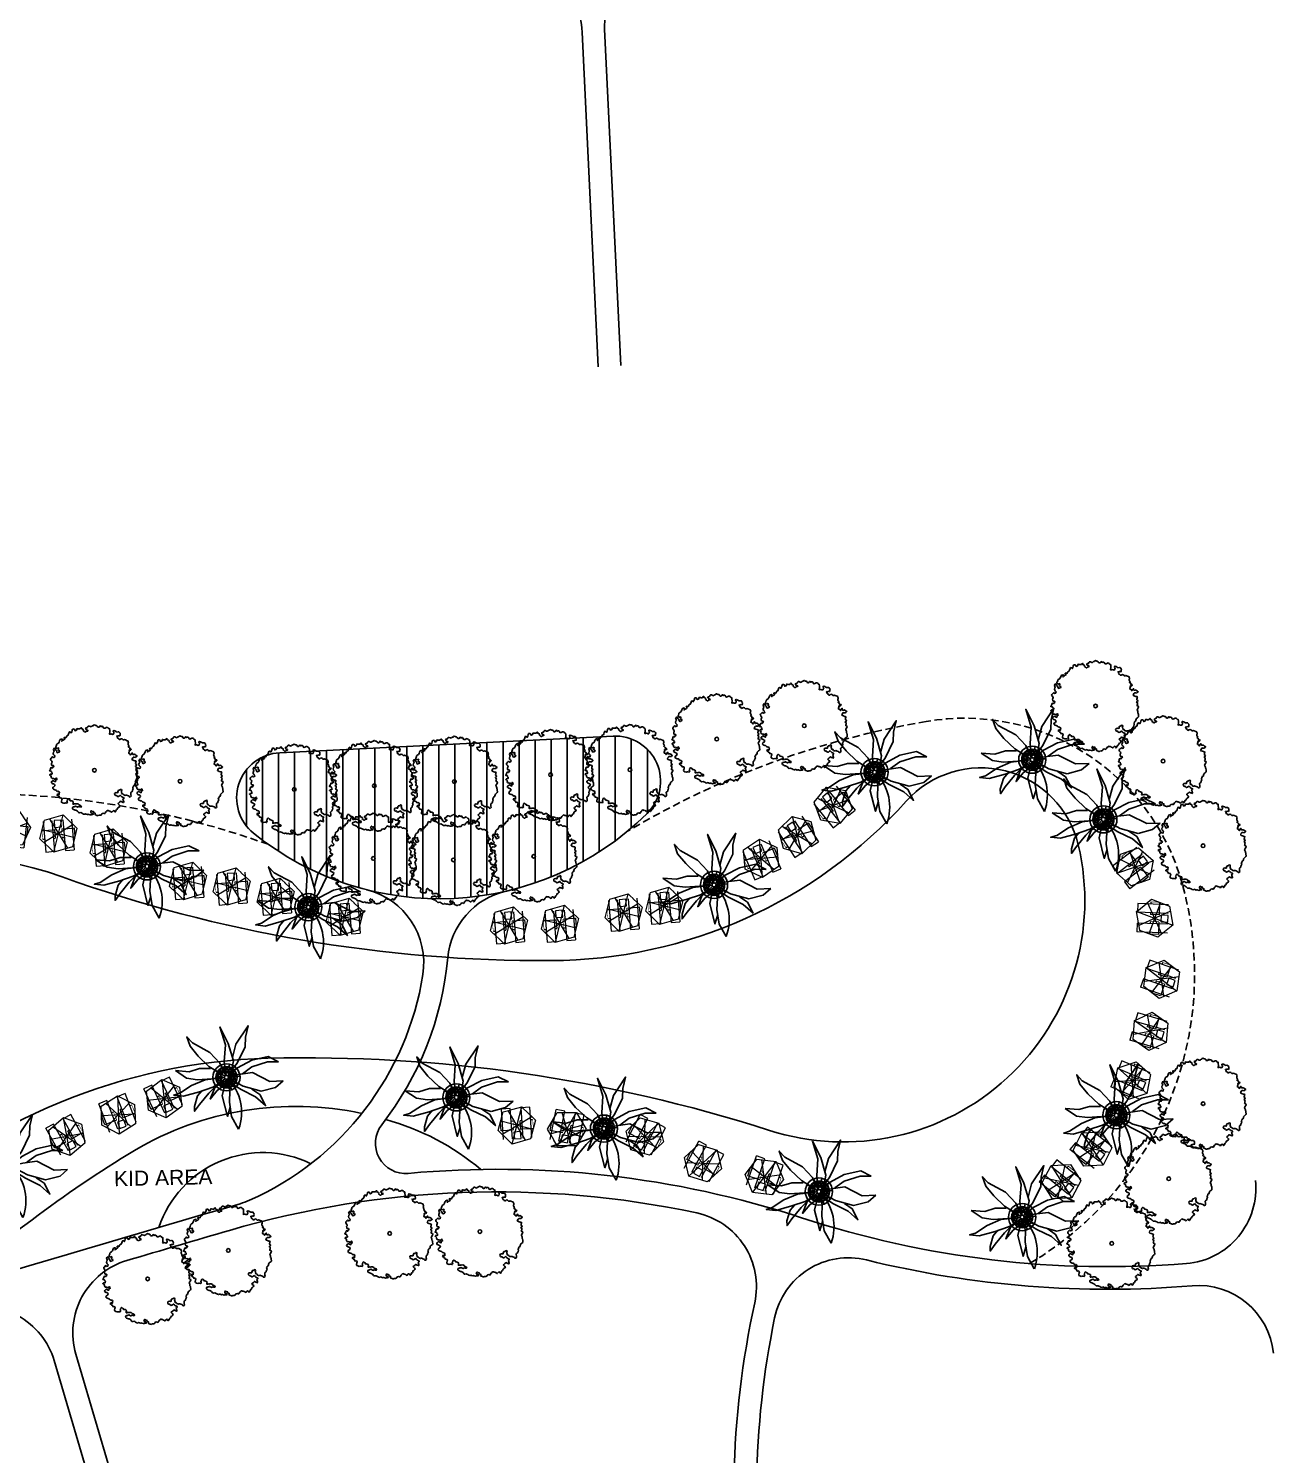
# Model space of a CAD drawing. Extents: x 309418 to 1212698, y 3438380 to 6877191.
# Drawn here: x 606587 to 606669.5, y 3438509.8 to 3438604.3 of the extents above; entities that cross this region are included whole.
import ezdxf

# ---------------------------------------------------------------- set-up
doc = ezdxf.new("R2010")
doc.units = 0
doc.header["$MEASUREMENT"] = 0
doc.set_wipeout_variables(frame=1)
doc.linetypes.add('DASHED', pattern=[0.75, 0.5, -0.25])
for name, color, linetype in [('Draft _ Lines', 20, 'Continuous'), ('DRAFT LINES', 32, 'Continuous'), ('DRAFT-LINES', 10, 'Continuous'), ('LA-HARD-PAVE-HATCH-MARBLE-TYPE (PV - MT-BG-01-AN - RA- ∅ - 01)', 227, 'Continuous'), ('LA-HARD-PAVE-HATCH-WOOD-TYPE( PV - WO-DW-01-∅ - ∅-∅ - 04)', 17, 'Continuous'), ('LA-HARD-PAVE-LINE-01', 30, 'Continuous'), ('LA-PLNT-PALMS', 251, 'Continuous'), ('LA-PLNT-TREE-TRUNK', 52, 'Continuous'), ('text', 7, 'Continuous'), ('Tree-Delonix regia', 71, 'Continuous')]:
    doc.layers.add(name, color=color, linetype=linetype)
doc.layers.add('HW-LA-SF-LOUNGE CHAIRS', color=215, linetype='Continuous', lineweight=0)
doc.layers.add('L-CON-SF-CABANA', color=215, linetype='Continuous', lineweight=0)
doc.styles.add('Meters Large', font='arial.ttf')

# ---------------------------------------------------------------- blocks, each defined once
blk = doc.blocks.new('Lounge 1')
at = {"lineweight": 13, "extrusion": (0, 0, -1)}
blk.add_line((0.411, 1.439), (0.411, 0.859), dxfattribs=at)
blk.add_wipeout([(0.29, 0.859), (0.29, 0), (-0.29, 0), (-0.29, 0.859), (-0.411, 0.859), (-0.411, 1.439), (-0.29, 1.439), (-0.29, 2.03), (0.29, 2.03), (0.29, 1.439), (0.411, 1.439), (0.411, 0.859)])
at = {"extrusion": (0, 0, -1)}
for p, q in [((-0.29, 2.03), (-0.29, 0)), ((0.29, 2.03), (0.29, 0)), ((0.29, 0), (-0.29, 0))]:
    blk.add_line(p, q, dxfattribs=at)
at = {"lineweight": 13, "extrusion": (0, 0, -1)}
for p, q in [((-0.29, 1.439), (-0.411, 1.439)), ((-0.411, 1.439), (-0.411, 0.859)), ((0.411, 1.439), (0.29, 1.439)), ((-0.29, 0.859), (-0.411, 0.859)), ((0.411, 0.859), (0.29, 0.859))]:
    blk.add_line(p, q, dxfattribs=at)
blk.add_lwpolyline([(0.29, 1.439), (-0.29, 1.439)])
blk = doc.blocks.new('umbrella')
blk.add_lwpolyline([(-0.328, 1.236), (-1.23, 0.331), (-0.897, -0.902), (0.338, -1.231), (1.239, -0.326), (0.907, 0.907)], close=True)
for points in [[(0.329, -1.229), (-0.331, 1.235)], [(1.074, 0.287), (-1.064, -0.282)]]:
    blk.add_lwpolyline(points)
at = {"layer": 'L-CON-SF-CABANA', "extrusion": (0, 0, -1)}
for p, q in [((0.575, 0.995), (-0.571, -0.989)), ((-0.987, 0.575), (0.996, -0.57))]:
    blk.add_line(p, q, dxfattribs=at)
blk = doc.blocks.new('LA-SIDE TABLE-0')
at = {"layer": 'HW-LA-SF-LOUNGE CHAIRS'}
blk.add_lwpolyline([(-0.161, 0.157), (0.161, -0.157), (-0.153, -0.479), (-0.475, -0.166)], close=True, dxfattribs=at)
blk = doc.blocks.new('*U83')
at = {"layer": 'HW-LA-SF-LOUNGE CHAIRS', "rotation": 311.1246631608852}
blk.add_blockref('Lounge 1', (-0.442, -1.251), dxfattribs=at)
blk.add_blockref('Lounge 1', (-1.297, -0.272), dxfattribs=at)
at = {"rotation": 355.3349350000234}
blk.add_blockref('LA-SIDE TABLE-0', (0.66, 0.574), dxfattribs=at)
at = {"layer": 'HW-LA-SF-LOUNGE CHAIRS', "rotation": 314.6336564387043}
blk.add_blockref('umbrella', (-0.003, -0.005), dxfattribs=at)
blk = doc.blocks.new('*U84')
at = {"layer": 'HW-LA-SF-LOUNGE CHAIRS', "rotation": 350.7855656224945}
blk.add_blockref('Lounge 1', (0.459, -1.245), dxfattribs=at)
blk.add_blockref('Lounge 1', (-0.825, -1.037), dxfattribs=at)
at = {"rotation": 34.99583746163272}
blk.add_blockref('LA-SIDE TABLE-0', (0.142, 0.863), dxfattribs=at)
at = {"layer": 'HW-LA-SF-LOUNGE CHAIRS', "rotation": 354.2945589003137}
blk.add_blockref('umbrella', (0.001, -0.006), dxfattribs=at)
blk = doc.blocks.new('*U85')
at = {"layer": 'HW-LA-SF-LOUNGE CHAIRS', "rotation": 7.487631221144544}
blk.add_blockref('Lounge 1', (0.797, -1.061), dxfattribs=at)
blk.add_blockref('Lounge 1', (-0.492, -1.23), dxfattribs=at)
at = {"rotation": 51.69790306028278}
blk.add_blockref('LA-SIDE TABLE-0', (-0.112, 0.867), dxfattribs=at)
at = {"layer": 'HW-LA-SF-LOUNGE CHAIRS', "rotation": 10.9966244989637}
blk.add_blockref('umbrella', (0.003, -0.006), dxfattribs=at)
blk = doc.blocks.new('*U86')
at = {"layer": 'HW-LA-SF-LOUNGE CHAIRS', "rotation": 4.823579471253301}
blk.add_blockref('Lounge 1', (0.747, -1.097), dxfattribs=at)
blk.add_blockref('Lounge 1', (-0.549, -1.206), dxfattribs=at)
at = {"rotation": 49.03385131039154}
blk.add_blockref('LA-SIDE TABLE-0', (-0.072, 0.872), dxfattribs=at)
at = {"layer": 'HW-LA-SF-LOUNGE CHAIRS', "rotation": 8.332572749072458}
blk.add_blockref('umbrella', (0.003, -0.006), dxfattribs=at)
blk = doc.blocks.new('*U87')
at = {"layer": 'HW-LA-SF-LOUNGE CHAIRS', "rotation": 11.55501020868668}
blk.add_blockref('Lounge 1', (0.87, -1.001), dxfattribs=at)
blk.add_blockref('Lounge 1', (-0.403, -1.262), dxfattribs=at)
at = {"rotation": 55.76528204782492}
blk.add_blockref('LA-SIDE TABLE-0', (-0.173, 0.857), dxfattribs=at)
at = {"layer": 'HW-LA-SF-LOUNGE CHAIRS', "rotation": 15.06400348650584}
blk.add_blockref('umbrella', (0.003, -0.005), dxfattribs=at)
blk = doc.blocks.new('*U88')
at = {"layer": 'HW-LA-SF-LOUNGE CHAIRS', "rotation": 26.63549755309474}
blk.add_blockref('Lounge 1', (1.101, -0.741), dxfattribs=at)
blk.add_blockref('Lounge 1', (-0.061, -1.323), dxfattribs=at)
at = {"rotation": 70.84576939223298}
blk.add_blockref('LA-SIDE TABLE-0', (-0.39, 0.783), dxfattribs=at)
at = {"layer": 'HW-LA-SF-LOUNGE CHAIRS', "rotation": 30.1444908309139}
blk.add_blockref('umbrella', (0.004, -0.004), dxfattribs=at)
blk = doc.blocks.new('*U89')
at = {"layer": 'HW-LA-SF-LOUNGE CHAIRS', "rotation": 27.50146517912221}
blk.add_blockref('Lounge 1', (1.112, -0.724), dxfattribs=at)
blk.add_blockref('Lounge 1', (-0.041, -1.324), dxfattribs=at)
at = {"rotation": 71.71173701826044}
blk.add_blockref('LA-SIDE TABLE-0', (-0.402, 0.777), dxfattribs=at)
at = {"layer": 'HW-LA-SF-LOUNGE CHAIRS', "rotation": 31.01045845694136}
blk.add_blockref('umbrella', (0.005, -0.004), dxfattribs=at)
blk = doc.blocks.new('*U122')
at = {"layer": 'HW-LA-SF-LOUNGE CHAIRS', "rotation": 74.65315455285133}
blk.add_blockref('Lounge 1', (1.287, 0.323), dxfattribs=at)
blk.add_blockref('Lounge 1', (0.943, -0.931), dxfattribs=at)
at = {"rotation": 118.8634263919896}
blk.add_blockref('LA-SIDE TABLE-0', (-0.843, 0.233), dxfattribs=at)
at = {"layer": 'HW-LA-SF-LOUNGE CHAIRS', "rotation": 78.16214783067049}
blk.add_blockref('umbrella', (0.006, 0), dxfattribs=at)
blk = doc.blocks.new('*U109')
at = {"layer": 'HW-LA-SF-LOUNGE CHAIRS', "rotation": 89.81575495807643}
blk.add_blockref('Lounge 1', (1.158, 0.648), dxfattribs=at)
blk.add_blockref('Lounge 1', (1.153, -0.652), dxfattribs=at)
at = {"rotation": 134.0260267972147}
blk.add_blockref('LA-SIDE TABLE-0', (-0.875, 0.005), dxfattribs=at)
at = {"layer": 'HW-LA-SF-LOUNGE CHAIRS', "rotation": 93.32474823589557}
blk.add_blockref('umbrella', (0.006, 0.002), dxfattribs=at)
blk = doc.blocks.new('*U107')
at = {"layer": 'HW-LA-SF-LOUNGE CHAIRS', "rotation": 106.1997163375212}
blk.add_blockref('Lounge 1', (0.928, 0.948), dxfattribs=at)
blk.add_blockref('Lounge 1', (1.29, -0.3), dxfattribs=at)
at = {"rotation": 150.4099881766595}
blk.add_blockref('LA-SIDE TABLE-0', (-0.84, -0.242), dxfattribs=at)
at = {"layer": 'HW-LA-SF-LOUNGE CHAIRS', "rotation": 109.7087096153404}
blk.add_blockref('umbrella', (0.005, 0.004), dxfattribs=at)
blk = doc.blocks.new('*U106')
at = {"layer": 'HW-LA-SF-LOUNGE CHAIRS', "rotation": 107.1006395832508}
blk.add_blockref('Lounge 1', (0.913, 0.963), dxfattribs=at)
blk.add_blockref('Lounge 1', (1.295, -0.28), dxfattribs=at)
at = {"rotation": 151.3109114223891}
blk.add_blockref('LA-SIDE TABLE-0', (-0.836, -0.255), dxfattribs=at)
at = {"layer": 'HW-LA-SF-LOUNGE CHAIRS', "rotation": 110.60963286107}
blk.add_blockref('umbrella', (0.005, 0.004), dxfattribs=at)
blk = doc.blocks.new('*U105')
at = {"layer": 'HW-LA-SF-LOUNGE CHAIRS', "rotation": 97.30603277959668}
blk.add_blockref('Lounge 1', (1.063, 0.794), dxfattribs=at)
blk.add_blockref('Lounge 1', (1.229, -0.496), dxfattribs=at)
at = {"rotation": 141.5163046187349}
blk.add_blockref('LA-SIDE TABLE-0', (-0.868, -0.109), dxfattribs=at)
at = {"layer": 'HW-LA-SF-LOUNGE CHAIRS', "rotation": 100.8150260574159}
blk.add_blockref('umbrella', (0.006, 0.003), dxfattribs=at)
blk = doc.blocks.new('*U119')
at = {"layer": 'HW-LA-SF-LOUNGE CHAIRS', "rotation": 53.65004144923008}
blk.add_blockref('Lounge 1', (1.317, -0.16), dxfattribs=at)
blk.add_blockref('Lounge 1', (0.547, -1.207), dxfattribs=at)
at = {"rotation": 97.86031328836832}
blk.add_blockref('LA-SIDE TABLE-0', (-0.703, 0.52), dxfattribs=at)
at = {"layer": 'HW-LA-SF-LOUNGE CHAIRS', "rotation": 57.15903472704926}
blk.add_blockref('umbrella', (0.006, -0.002), dxfattribs=at)
blk = doc.blocks.new('*U128')
at = {"layer": 'HW-LA-SF-LOUNGE CHAIRS', "rotation": 57.66243320330598}
blk.add_blockref('Lounge 1', (1.325, -0.067), dxfattribs=at)
blk.add_blockref('Lounge 1', (0.63, -1.166), dxfattribs=at)
at = {"rotation": 101.8727050424442}
blk.add_blockref('LA-SIDE TABLE-0', (-0.738, 0.469), dxfattribs=at)
at = {"layer": 'HW-LA-SF-LOUNGE CHAIRS', "rotation": 61.17142648112514}
blk.add_blockref('umbrella', (0.006, -0.002), dxfattribs=at)
blk = doc.blocks.new('*U127')
at = {"layer": 'HW-LA-SF-LOUNGE CHAIRS', "rotation": 49.86302115581999}
blk.add_blockref('Lounge 1', (1.304, -0.246), dxfattribs=at)
blk.add_blockref('Lounge 1', (0.466, -1.24), dxfattribs=at)
at = {"rotation": 94.07329299495822}
blk.add_blockref('LA-SIDE TABLE-0', (-0.667, 0.565), dxfattribs=at)
at = {"layer": 'HW-LA-SF-LOUNGE CHAIRS', "rotation": 53.37201443363917}
blk.add_blockref('umbrella', (0.006, -0.002), dxfattribs=at)
blk = doc.blocks.new('*U101')
at = {"layer": 'HW-LA-SF-LOUNGE CHAIRS', "rotation": 264.898272996274}
blk.add_blockref('Lounge 1', (-1.209, -0.547), dxfattribs=at)
blk.add_blockref('Lounge 1', (-1.093, 0.748), dxfattribs=at)
at = {"rotation": 309.1085448354122}
blk.add_blockref('LA-SIDE TABLE-0', (0.871, -0.08), dxfattribs=at)
at = {"layer": 'HW-LA-SF-LOUNGE CHAIRS', "rotation": 268.4072662740932}
blk.add_blockref('umbrella', (-0.006, -0.001), dxfattribs=at)
blk = doc.blocks.new('*U100')
at = {"layer": 'HW-LA-SF-LOUNGE CHAIRS', "rotation": 253.8852886006087}
blk.add_blockref('Lounge 1', (-1.291, -0.306), dxfattribs=at)
blk.add_blockref('Lounge 1', (-0.93, 0.943), dxfattribs=at)
at = {"rotation": 298.0955604397469}
blk.add_blockref('LA-SIDE TABLE-0', (0.84, -0.245), dxfattribs=at)
at = {"layer": 'HW-LA-SF-LOUNGE CHAIRS', "rotation": 257.3942818784279}
blk.add_blockref('umbrella', (-0.006, 0), dxfattribs=at)
blk = doc.blocks.new('*U130')
at = {"layer": 'HW-LA-SF-LOUNGE CHAIRS', "rotation": 235.6028598732069}
blk.add_blockref('Lounge 1', (-1.322, 0.115), dxfattribs=at)
blk.add_blockref('Lounge 1', (-0.587, 1.187), dxfattribs=at)
at = {"rotation": 279.8131317123452}
blk.add_blockref('LA-SIDE TABLE-0', (0.72, -0.496), dxfattribs=at)
at = {"layer": 'HW-LA-SF-LOUNGE CHAIRS', "rotation": 239.1118531510261}
blk.add_blockref('umbrella', (-0.006, 0.002), dxfattribs=at)
blk = doc.blocks.new('*U129')
at = {"layer": 'HW-LA-SF-LOUNGE CHAIRS', "rotation": 225.5627349823475}
blk.add_blockref('Lounge 1', (-1.282, 0.343), dxfattribs=at)
blk.add_blockref('Lounge 1', (-0.371, 1.272), dxfattribs=at)
at = {"rotation": 269.7730068214857}
blk.add_blockref('LA-SIDE TABLE-0', (0.623, -0.614), dxfattribs=at)
at = {"layer": 'HW-LA-SF-LOUNGE CHAIRS', "rotation": 229.0717282601666}
blk.add_blockref('umbrella', (-0.006, 0.003), dxfattribs=at)
blk = doc.blocks.new('*U131')
at = {"layer": 'HW-LA-SF-LOUNGE CHAIRS', "rotation": 219.9949449779017}
blk.add_blockref('Lounge 1', (-1.242, 0.466), dxfattribs=at)
blk.add_blockref('Lounge 1', (-0.246, 1.302), dxfattribs=at)
at = {"rotation": 264.20521681704}
blk.add_blockref('LA-SIDE TABLE-0', (0.561, -0.671), dxfattribs=at)
at = {"layer": 'HW-LA-SF-LOUNGE CHAIRS', "rotation": 223.5039382557208}
blk.add_blockref('umbrella', (-0.005, 0.003), dxfattribs=at)
blk = doc.blocks.new('Delonix regia')
at = {"linetype": 'Continuous'}
blk.add_lwpolyline([(2.746, -0.535), (2.736, -0.575), (2.722, -0.616), (2.664, -0.605), (2.668, -0.648), (2.68, -0.697), (2.659, -0.734), (2.623, -0.79), (2.679, -0.804), (2.666, -0.866), (2.599, -0.87), (2.571, -0.833), (2.505, -0.801), (2.5, -0.85), (2.456, -0.861), (2.399, -0.882), (2.358, -0.933), (2.388, -0.966), (2.392, -1.03), (2.362, -1.086), (2.408, -1.09), (2.458, -1.056), (2.512, -1.06), (2.55, -1.08), (2.55, -1.08), (2.55, -1.08), (2.486, -1.111), (2.507, -1.185), (2.541, -1.221), (2.585, -1.246), (2.588, -1.292), (2.596, -1.351), (2.604, -1.444), (2.555, -1.441), (2.514, -1.423), (2.467, -1.426), (2.422, -1.361), (2.392, -1.317), (2.321, -1.31), (2.249, -1.337), (2.204, -1.346), (2.208, -1.393), (2.239, -1.477), (2.272, -1.547), (2.302, -1.59), (2.312, -1.635), (2.27, -1.65), (2.232, -1.678), (2.186, -1.702), (2.151, -1.736), (2.166, -1.812), (2.1, -1.837), (2.038, -1.819), (2.019, -1.86), (2.035, -1.902), (1.996, -1.944), (1.958, -1.972), (1.91, -1.99), (1.87, -2.012), (1.902, -2.096), (1.885, -2.143), (1.825, -2.166), (1.71, -2.188), (1.662, -2.206), (1.629, -2.3), (1.596, -2.34), (1.56, -2.374), (1.55, -2.419), (1.503, -2.477), (1.425, -2.561), (1.385, -2.583), (1.299, -2.574), (1.226, -2.56), (1.175, -2.572), (1.118, -2.601), (1.074, -2.631), (1.024, -2.608), (0.972, -2.614), (0.928, -2.644), (0.877, -2.635), (0.846, -2.681), (0.827, -2.722), (0.737, -2.756), (0.695, -2.772), (0.652, -2.802), (0.576, -2.782), (0.529, -2.786), (0.431, -2.891), (0.385, -2.949), (0.34, -2.959), (0.295, -2.948), (0.268, -2.911), (0.284, -2.864), (0.274, -2.819), (0.248, -2.747), (0.225, -2.687), (0.197, -2.649), (0.156, -2.631), (0.132, -2.585), (0.108, -2.539), (0.119, -2.494), (0.127, -2.443), (0.093, -2.407), (0.09, -2.361), (0.132, -2.345), (0.149, -2.298), (0.191, -2.248), (0.24, -2.23), (0.264, -2.186), (0.236, -2.128), (0.181, -2.128), (0.134, -2.112), (0.106, -2.074), (0.054, -2.08), (-0.004, -2.109), (-0.04, -2.142), (-0.077, -2.115), (-0.112, -2.06), (-0.176, -2.015), (-0.231, -2.015), (-0.275, -2.08), (-0.292, -2.127), (-0.282, -2.171), (-0.237, -2.202), (-0.255, -2.243), (-0.236, -2.332), (-0.193, -2.357), (-0.147, -2.367), (-0.102, -2.378), (-0.061, -2.397), (-0.058, -2.443), (-0.068, -2.488), (-0.076, -2.539), (-0.055, -2.579), (-0.043, -2.629), (-0.027, -2.672), (-0.063, -2.705), (-0.108, -2.695), (-0.158, -2.707), (-0.169, -2.752), (-0.196, -2.789), (-0.214, -2.83), (-0.25, -2.864), (-0.291, -2.845), (-0.295, -2.799), (-0.319, -2.753), (-0.334, -2.711), (-0.346, -2.661), (-0.393, -2.664), (-0.442, -2.662), (-0.532, -2.641), (-0.58, -2.659), (-0.585, -2.756), (-0.574, -2.821), (-0.63, -2.855), (-0.732, -2.839), (-0.793, -2.82), (-0.837, -2.85), (-0.881, -2.86), (-0.929, -2.844), (-1.068, -2.875), (-1.12, -2.881), (-1.124, -2.834), (-1.099, -2.791), (-1.122, -2.731), (-1.179, -2.725), (-1.272, -2.732), (-1.287, -2.69), (-1.279, -2.639), (-1.313, -2.603), (-1.31, -2.555), (-1.344, -2.519), (-1.36, -2.477), (-1.382, -2.437), (-1.427, -2.427), (-1.471, -2.436), (-1.524, -2.422), (-1.601, -2.437), (-1.651, -2.449), (-1.691, -2.416), (-1.695, -2.369), (-1.764, -2.326), (-1.764, -2.326), (-1.808, -2.312), (-1.842, -2.34), (-1.892, -2.329), (-1.931, -2.305), (-1.966, -2.273), (-1.994, -2.238), (-2.044, -2.226), (-2.072, -2.191), (-2.089, -2.145), (-2.112, -2.085), (-2.136, -2.019), (-2.092, -1.995), (-2.057, -1.967), (-2.079, -1.929), (-2.092, -1.874), (-2.071, -1.828), (-2.048, -1.789), (-2.098, -1.777), (-2.108, -1.728), (-2.099, -1.672), (-2.182, -1.673), (-2.205, -1.712), (-2.226, -1.757), (-2.187, -1.864), (-2.201, -1.907), (-2.246, -1.886), (-2.281, -1.853), (-2.323, -1.824), (-2.373, -1.789), (-2.415, -1.699), (-2.436, -1.662), (-2.479, -1.647), (-2.511, -1.561), (-2.531, -1.508), (-2.588, -1.499), (-2.628, -1.431), (-2.645, -1.346), (-2.663, -1.277), (-2.68, -1.231), (-2.745, -1.179), (-2.773, -1.144), (-2.774, -1.1), (-2.759, -1.018), (-2.776, -0.934), (-2.777, -0.889), (-2.808, -0.847), (-2.828, -0.794), (-2.852, -0.728), (-2.861, -0.685), (-2.849, -0.636), (-2.807, -0.605), (-2.765, -0.597), (-2.724, -0.627), (-2.685, -0.65), (-2.639, -0.671), (-2.594, -0.692), (-2.585, -0.734), (-2.567, -0.803), (-2.559, -0.845), (-2.512, -0.85), (-2.466, -0.871), (-2.441, -0.937), (-2.397, -0.996), (-2.354, -0.988), (-2.336, -0.936), (-2.366, -0.856), (-2.385, -0.803), (-2.371, -0.76), (-2.375, -0.709), (-2.399, -0.665), (-2.434, -0.632), (-2.465, -0.591), (-2.51, -0.57), (-2.537, -0.519), (-2.582, -0.498), (-2.611, -0.464), (-2.558, -0.421), (-2.507, -0.395), (-2.484, -0.356), (-2.507, -0.274), (-2.545, -0.212), (-2.573, -0.178), (-2.539, -0.149), (-2.556, -0.103), (-2.551, -0.056), (-2.552, -0.011), (-2.602, 0.001), (-2.656, 0.003), (-2.686, -0.038), (-2.733, -0.033), (-2.767, -0.083), (-2.788, -0.129), (-2.846, -0.136), (-2.889, -0.061), (-2.924, -0.028), (-2.98, 0.019), (-3.016, 0.096), (-3.039, 0.178), (-2.996, 0.225), (-2.908, 0.273), (-2.844, 0.304), (-2.832, 0.354), (-2.864, 0.418), (-2.903, 0.441), (-2.888, 0.484), (-2.865, 0.523), (-2.882, 0.569), (-2.882, 0.569), (-2.865, 0.616), (-2.877, 0.66), (-2.893, 0.702), (-2.854, 0.725), (-2.806, 0.726), (-2.782, 0.674), (-2.761, 0.629), (-2.698, 0.683), (-2.656, 0.699), (-2.634, 0.755), (-2.635, 0.807), (-2.674, 0.827), (-2.698, 0.905), (-2.69, 0.952), (-2.699, 1.001), (-2.729, 1.046), (-2.749, 1.1), (-2.765, 1.155), (-2.755, 1.22), (-2.691, 1.261), (-2.651, 1.246), (-2.601, 1.229), (-2.537, 1.244), (-2.493, 1.265), (-2.484, 1.312), (-2.502, 1.384), (-2.523, 1.428), (-2.54, 1.474), (-2.536, 1.545), (-2.484, 1.582), (-2.441, 1.572), (-2.396, 1.567), (-2.35, 1.571), (-2.336, 1.524), (-2.327, 1.475), (-2.313, 1.428), (-2.294, 1.387), (-2.215, 1.434), (-2.172, 1.459), (-2.143, 1.404), (-2.084, 1.479), (-2.097, 1.526), (-2.188, 1.536), (-2.232, 1.55), (-2.218, 1.616), (-2.27, 1.662), (-2.295, 1.705), (-2.297, 1.757), (-2.277, 1.799), (-2.236, 1.827), (-2.222, 1.907), (-2.236, 1.98), (-2.17, 1.978), (-2.117, 1.929), (-2.079, 1.899), (-2.018, 1.944), (-2.022, 2.003), (-1.982, 2.035), (-1.991, 2.084), (-2.011, 2.125), (-2.041, 2.157), (-1.986, 2.174), (-1.937, 2.183), (-1.898, 2.206), (-1.829, 2.232), (-1.785, 2.209), (-1.78, 2.159), (-1.701, 2.171), (-1.661, 2.155), (-1.614, 2.182), (-1.613, 2.225), (-1.642, 2.258), (-1.642, 2.258), (-1.667, 2.295), (-1.655, 2.339), (-1.596, 2.406), (-1.544, 2.42), (-1.5, 2.436), (-1.475, 2.491), (-1.461, 2.575), (-1.451, 2.624), (-1.402, 2.659), (-1.358, 2.647), (-1.315, 2.652), (-1.269, 2.652), (-1.222, 2.647), (-1.217, 2.604), (-1.229, 2.56), (-1.182, 2.555), (-1.157, 2.519), (-1.077, 2.56), (-1.077, 2.605), (-1.067, 2.654), (-1.067, 2.699), (-1.019, 2.768), (-0.941, 2.803), (-0.896, 2.803), (-0.863, 2.866), (-0.848, 2.917), (-0.779, 2.943), (-0.727, 2.956), (-0.709, 2.906), (-0.746, 2.825), (-0.741, 2.781), (-0.746, 2.734), (-0.777, 2.666), (-0.801, 2.623), (-0.774, 2.566), (-0.729, 2.566), (-0.689, 2.535), (-0.624, 2.559), (-0.609, 2.61), (-0.639, 2.644), (-0.606, 2.691), (-0.559, 2.702), (-0.529, 2.742), (-0.552, 2.79), (-0.606, 2.798), (-0.613, 2.846), (-0.642, 2.88), (-0.589, 2.934), (-0.538, 2.948), (-0.47, 2.979), (-0.434, 3.003), (-0.379, 3.007), (-0.338, 2.988), (-0.297, 2.97), (-0.202, 2.988), (-0.133, 3.014), (-0.083, 3.032), (-0.03, 3.041), (0.02, 3.014), (0.061, 2.996), (0.072, 2.949), (0.007, 2.913), (-0.043, 2.895), (0.009, 2.892), (0.054, 2.908), (0.075, 2.866), (0.141, 2.856), (0.19, 2.846), (0.224, 2.876), (0.194, 2.91), (0.237, 2.948), (0.281, 2.92), (0.326, 2.846), (0.425, 2.883), (0.475, 2.885), (0.52, 2.856), (0.596, 2.879), (0.664, 2.91), (0.711, 2.933), (0.76, 2.94), (0.792, 2.867), (0.777, 2.817), (0.865, 2.838), (0.943, 2.873), (0.999, 2.905), (1.042, 2.91), (1.084, 2.858), (1.101, 2.813), (1.084, 2.767), (1.062, 2.72), (1.108, 2.703), (1.151, 2.679), (1.209, 2.706), (1.251, 2.728), (1.268, 2.683), (1.303, 2.651), (1.327, 2.615), (1.327, 2.615), (1.357, 2.583), (1.398, 2.554), (1.447, 2.564), (1.496, 2.553), (1.491, 2.506), (1.456, 2.478), (1.491, 2.385), (1.477, 2.342), (1.433, 2.318), (1.443, 2.232), (1.44, 2.178), (1.475, 2.146), (1.538, 2.139), (1.583, 2.118), (1.611, 2.084), (1.655, 2.107), (1.637, 2.176), (1.617, 2.229), (1.629, 2.278), (1.661, 2.313), (1.704, 2.299), (1.738, 2.267), (1.788, 2.255), (1.823, 2.283), (1.883, 2.283), (1.923, 2.237), (1.957, 2.145), (1.981, 2.101), (2.028, 2.096), (2.078, 2.084), (2.119, 2.055), (2.163, 2.056), (2.206, 2.042), (2.226, 1.989), (2.246, 1.936), (2.274, 1.902), (2.278, 1.85), (2.257, 1.805), (2.252, 1.758), (2.287, 1.726), (2.325, 1.703), (2.372, 1.72), (2.416, 1.721), (2.434, 1.675), (2.419, 1.632), (2.471, 1.614), (2.506, 1.582), (2.508, 1.537), (2.479, 1.451), (2.497, 1.405), (2.538, 1.375), (2.583, 1.355), (2.626, 1.341), (2.67, 1.304), (2.683, 1.249), (2.671, 1.199), (2.673, 1.155), (2.701, 1.12), (2.643, 1.053), (2.544, 0.956), (2.469, 0.913), (2.435, 0.885), (2.476, 0.855), (2.517, 0.826), (2.548, 0.762), (2.566, 0.716), (2.604, 0.692), (2.684, 0.722), (2.732, 0.755), (2.734, 0.809), (2.766, 0.843), (2.812, 0.823), (2.843, 0.759), (2.866, 0.677), (2.861, 0.63), (2.942, 0.555), (2.97, 0.52), (2.958, 0.41), (2.935, 0.372), (2.891, 0.348), (2.859, 0.313), (2.812, 0.296), (2.786, 0.346), (2.745, 0.376), (2.7, 0.397), (2.676, 0.441), (2.651, 0.386), (2.637, 0.343), (2.602, 0.315), (2.626, 0.271), (2.63, 0.22), (2.612, 0.168), (2.646, 0.136), (2.689, 0.122), (2.739, 0.11), (2.77, 0.047), (2.771, 0.002), (2.766, -0.045), (2.803, -0.084), (2.849, -0.105), (2.869, -0.157), (2.913, -0.276), (2.93, -0.323), (2.9, -0.364), (2.886, -0.407), (2.845, -0.437), (2.799, -0.455), (2.766, -0.489)], close=True, dxfattribs=at)
blk.add_circle((0, 0), 0.122, dxfattribs=at)
blk = doc.blocks.new('GH-B-LA-PL-PALM')
for p, q in [((-1.517, 2.964), (-2.174, 3.082)), ((-2.174, 3.082), (-1.583, 2.408)), ((-0.725, 2.373), (-1.517, 2.964)), ((-2.808, 1.298), (-2.97, 2.047)), ((-2.97, 2.047), (-2.513, 1.474)), ((-1.583, 2.408), (-1.319, 1.141)), ((-0.226, 1.232), (-0.725, 2.373)), ((-1.933, 0.598), (-2.808, 1.298)), ((-2.513, 1.474), (-1.587, 0.875)), ((-1.319, 1.141), (-0.653, 0.504)), ((-0.022, 0.123), (-0.226, 1.232)), ((-0.955, 0.175), (-1.933, 0.598)), ((-1.587, 0.875), (-0.851, 0.675)), ((-0.955, 0.175), (-0.123, 0.023)), ((-0.653, 0.504), (-0.099, 0.076)), ((-0.585, -0.034), (-1.172, -0.045)), ((0.206, -1.184), (0.662, -1.757)), ((0.662, -1.757), (1.267, -2.163)), ((1.267, -2.163), (1.777, -2.915))]:
    blk.add_line(p, q)
for points in [[(-0.451, 1.808), (-0.499, 2.44), (-0.17, 3.188), (-0.209, 2.316), (0.031, 1.265), (0.106, 0.609)], [(0.075, 0.1), (0.543, 0.728), (1.155, 1.179), (1.809, 1.901), (2.162, 2.778)], [(0.112, 0.054), (1.131, 0.546), (1.977, 1.672), (1.392, 1.44)], [(-0.085, -0.091), (-0.721, -0.772), (-1.64, -1.411), (-2.332, -2.431), (-1.827, -1.319), (-1.132, -0.325), (-0.476, 0.023), (-0.125, 0.006)], [(0.484, -0.064), (1.072, -0.167), (1.803, 0.069), (1.06, 0.076), (0.462, 0.223)], [(-1.27, -0.522), (-2.104, -0.891), (-3.563, -1.025), (-2.852, -0.688), (-2.355, -0.309), (-1.172, -0.045)], [(-0.056, -0.112), (-0.459, -0.92), (-0.598, -1.887), (-0.356, -3.184), (-0.437, -3.729), (-0.092, -3.173), (0.082, -2.348), (0.165, -1.363), (0.015, -0.124)], [(0.089, -0.087), (1.018, -0.999), (1.885, -1.46), (2.766, -1.745), (3.106, -1.976), (2.762, -1.439), (1.868, -0.796), (1.076, -0.298), (0.553, -0.094), (0.123, -0.021)], [(1.777, -2.915), (1.7, -2.02), (1.329, -1.394), (0.682, -0.702)], [(1.682, -0.703), (2.163, -0.713), (2.841, -0.428), (3.079, -0.234), (2.524, -0.261), (1.55, -0.256), (0.968, -0.194)]]:
    blk.add_lwpolyline(points)
blk.add_arc((3.175, -0.24), 3.184, 108.55511, 173.42729)
at = {"layer": 'LA-PLNT-TREE-TRUNK'}
blk.add_circle((0, 0), 0.131, dxfattribs=at)
blk = doc.blocks.new('GH-B-LA-HD-FURN-Tree-Pit-140-C2')
blk.add_wipeout([(-0.285, 0.639), (-0.331, 0.617), (-0.371, 0.593), (-0.464, 0.524), (-0.509, 0.48), (-0.547, 0.437), (-0.566, 0.411), (-0.593, 0.373), (-0.614, 0.337), (-0.643, 0.276), (-0.665, 0.22), (-0.683, 0.154), (-0.692, 0.107), (-0.698, 0.047), (-0.7, 0.008), (-0.7, -0.016), (-0.696, -0.075), (-0.684, -0.149), (-0.657, -0.241), (-0.632, -0.301), (-0.605, -0.352), (-0.578, -0.395), (-0.516, -0.473), (-0.43, -0.552), (-0.377, -0.59), (-0.308, -0.629), (-0.192, -0.673), (-0.137, -0.686), (-0.026, -0.7), (0.028, -0.699), (0.16, -0.681), (0.232, -0.66), (0.287, -0.638), (0.411, -0.567), (0.473, -0.516), (0.517, -0.472), (0.565, -0.413), (0.608, -0.346), (0.66, -0.234), (0.679, -0.17), (0.695, -0.08), (0.699, 0.027), (0.674, 0.189), (0.649, 0.262), (0.618, 0.329), (0.576, 0.398), (0.529, 0.458), (0.47, 0.518), (0.414, 0.565), (0.336, 0.614), (0.277, 0.643), (0.234, 0.66), (0.176, 0.677), (0.135, 0.687), (0.1, 0.693), (0.045, 0.699), (0.004, 0.7), (-0.03, 0.699), (-0.071, 0.696), (-0.096, 0.693), (-0.124, 0.689), (-0.195, 0.672)])
at = {"linetype": 'Continuous', "ltscale": 7}
blk.add_circle((0, 0), 0.7, dxfattribs=at)
for centre, radius in [((0, 0), 0.7), ((-0.592, 0.009, 0), 0.0312), ((-0.526, 0.216, 0), 0.0751), ((-0.542, 0.345, 0), 0.0312), ((-0.482, 0.387, 0), 0.0312), ((-0.442, 0.118, 0), 0.0312), ((-0.432, -0.011, 0), 0.0312), ((-0.385, 0.277, 0), 0.0744), ((-0.38, 0.429, 0), 0.0489), ((-0.345, 0.538, 0), 0.0489), ((-0.319, 0.363, 0), 0.0312), ((-0.319, 0.189, 0), 0.0312), ((-0.223, 0.255, 0), 0.0751), ((-0.203, 0.436, 0), 0.0864), ((-0.239, 0.566, 0), 0.0312), ((-0.106, 0.624, 0), 0.0312), ((-0.046, 0.394, 0), 0.0751), ((-0.067, 0.526, 0), 0.0489), ((0.025, 0.561, 0), 0.0312), ((0.091, 0.494, 0), 0.0489), ((0.075, 0.397, 0), 0.0312), ((0.163, 0.33, 0), 0.0312), ((0.221, 0.245, 0), 0.0744), ((0.226, 0.418, 0), 0.0751), ((0.247, 0.56, 0), 0.0312), ((0.336, -0.05, 0), 0.0744), ((0.328, 0.519, 0), 0.0489), ((0.314, 0.186, 0), 0.0312), ((0.342, 0.102, 0), 0.0489), ((0.39, 0.277, 0), 0.0744), ((0.396, 0.429, 0), 0.0489), ((0.498, 0.095, 0), 0.0751), ((0.498, -0.073, 0), 0.0751), ((0.48, 0.346, 0), 0.0312), ((0.553, 0.255, 0), 0.0751), ((0.602, 0.143, 0), 0.0312), ((-0.664, -0.034, 0), 0.0312), ((-0.602, -0.135, 0), 0.0744), ((-0.523, -0.055, 0), 0.0312), ((-0.508, -0.414, 0), 0.0312), ((-0.505, -0.182, 0), 0.0312), ((-0.43, -0.174, 0), 0.0312), ((-0.406, -0.372, 0), 0.0489), ((-0.386, -0.273, 0), 0.0489), ((-0.327, -0.118, 0), 0.0744), ((-0.345, -0.437, 0), 0.0312), ((-0.285, -0.24, 0), 0.0489), ((-0.249, -0.546, 0), 0.0751), ((-0.229, -0.365, 0), 0.0864), ((-0.214, -0.155, 0), 0.0312), ((-0.175, -0.631, 0), 0.0312), ((-0.144, -0.505, 0), 0.0312), ((-0.11, -0.277, 0), 0.0489), ((-0.086, -0.557, 0), 0.0489), ((0.043, -0.574, 0), 0.0751), ((0.028, -0.318, 0), 0.0489), ((0.011, -0.474, 0), 0.0312), ((0.01, -0.669, 0), 0.0312), ((0.049, -0.404, 0), 0.0312), ((0.112, -0.242, 0), 0.0489), ((0.195, -0.556, 0), 0.0744), ((0.2, -0.382, 0), 0.0751), ((0.184, -0.17, 0), 0.0312), ((0.211, -0.253, 0), 0.0489), ((0.255, -0.157, 0), 0.0312), ((0.274, -0.477, 0), 0.0312), ((0.346, -0.263, 0), 0.0489), ((0.37, -0.372, 0), 0.0489), ((0.384, -0.154, 0), 0.0312), ((0.454, -0.455, 0), 0.0312), ((0.456, -0.261, 0), 0.0312), ((0.521, -0.179, 0), 0.0312)]:
    blk.add_circle(centre, radius)
for centre, radius, start, end in [((-0.738, 0.073, 0), 0.0751, 300.56995, 48.13189), ((-0.667, 0.152, 0), 0.0312, 228.25091, 106.0031), ((-0.703, 0.259, 0), 0.0489, 338.95156, 340.5973), ((-0.617, 0.292, 0), 0.0312, 212.38699, 96.93294), ((-0.532, 0.493, 0), 0.0744, 249.8969, 24.44616), ((-0.141, 0.712, 0), 0.0489, 225.13359, 337.31896), ((0.053, 0.676, 0), 0.0744, 161.29619, 9.73208), ((0.228, 0.639, 0), 0.0312, 117.36186, 23.37918), ((0.491, 0.534, 0), 0.0312, 191.31199, 263.52729), ((0.572, 0.436, 0), 0.0864, 143.86727, 290.7577), ((0.676, 0.067, 0), 0.0751, 82.37222, 288.96734), ((-0.683, -0.259, 0), 0.0489, 330.55443, 70.90521), ((-0.558, -0.308, 0), 0.0744, 243.04684, 174.73742), ((-0.568, -0.456, 0), 0.0312, 13.63317, 63.92155), ((-0.411, -0.524, 0), 0.0744, 297.59757, 166.13286), ((-0.345, -0.612, 0), 0.0312, 335.79609, 145.33578), ((-0.126, -0.734, 0), 0.0751, 29.1719, 131.34724), ((0.145, -0.71, 0), 0.0751, 33.568, 169.58741), ((0.364, -0.524, 0), 0.0744, 340.2974, 269.33505), ((0.527, -0.546, 0), 0.0751, 97.23348, 170.67419), ((0.547, -0.365, 0), 0.0864, 29.69595, 262.86872), ((0.661, -0.083, 0), 0.0489, 40.76282, 304.86097), ((0.672, -0.262, 0), 0.0489, 95.69847, 221.74846), ((0.664, -0.168, 0), 0.0312, 47.4763, 284.07386), ((0.73, -0.03, 0), 0.0312, 164.22546, 190.99296)]:
    blk.add_arc(centre, radius, start, end)
blk = doc.blocks.new('P200')
blk.add_lwpolyline([(0, -0.1), (0, 0.1)])
blk = doc.blocks.new('COARSE GRAVEL')
blk.add_wipeout([(0.677, 0.593), (0.693, 0.574), (0.693, 0.574), (0.73, 0.527), (0.758, 0.485), (0.793, 0.425), (0.81, 0.393), (0.831, 0.346), (0.85, 0.297), (0.867, 0.242), (0.883, 0.174), (0.894, 0.105), (0.899, 0.041), (0.9, -0.016), (0.898, -0.066), (0.892, -0.123), (0.88, -0.186), (0.867, -0.24), (0.848, -0.301), (0.82, -0.372), (0.79, -0.431), (0.757, -0.487), (0.72, -0.54), (0.681, -0.589), (0.641, -0.632), (0.605, -0.666), (0.579, -0.689), (0.53, -0.728), (0.477, -0.763), (0.444, -0.783), (0.404, -0.804), (0.374, -0.819), (0.305, -0.847), (0.25, -0.865), (0.153, -0.887), (0.088, -0.896), (0.02, -0.9), (-0.062, -0.898), (-0.179, -0.882), (-0.241, -0.867), (-0.295, -0.85), (-0.358, -0.826), (-0.43, -0.791), (-0.464, -0.771), (-0.526, -0.731), (-0.571, -0.696), (-0.616, -0.656), (-0.68, -0.59), (-0.714, -0.548), (-0.748, -0.5), (-0.791, -0.43), (-0.832, -0.343), (-0.866, -0.245), (-0.889, -0.14), (-0.899, -0.041), (-0.897, 0.077), (-0.881, 0.186), (-0.856, 0.277), (-0.839, 0.326), (-0.811, 0.39), (-0.778, 0.452), (-0.742, 0.509), (-0.702, 0.563), (-0.651, 0.621), (-0.592, 0.678), (-0.491, 0.754), (-0.4, 0.806), (-0.329, 0.838), (-0.192, 0.879), (-0.105, 0.894), (0.013, 0.9), (0.085, 0.896), (0.203, 0.877), (0.251, 0.864), (0.353, 0.828), (0.407, 0.803), (0.424, 0.794), (0.47, 0.768), (0.49, 0.755), (0.524, 0.732), (0.558, 0.706), (0.616, 0.656), (0.651, 0.622)])
at = {"rotation": 45.00000000604048}
blk.add_blockref('GH-B-LA-HD-FURN-Tree-Pit-140-C2', (0, 0), dxfattribs=at)
at = {"layer": 'LA-HARD-PAVE-HATCH-WOOD-TYPE( PV - WO-DW-01-∅ - ∅-∅ - 04)'}
blk.add_circle((0, 0), 0.9, dxfattribs=at)
at = {"layer": 'LA-HARD-PAVE-LINE-01'}
blk.add_circle((0, 0), 0.7, dxfattribs=at)
at = {"layer": 'LA-HARD-PAVE-HATCH-WOOD-TYPE( PV - WO-DW-01-∅ - ∅-∅ - 04)'}
for p, rotation in [((-0.8, 0.013), 269.0493109383438), ((-0.641, 0.479), 233.239448750675), ((-0.24, 0.763), 197.4295865630063), ((0.252, 0.759), 161.6197243753375), ((0.649, 0.468), 125.8098621876688), ((-0.656, -0.457), 304.8591731260126), ((-0.265, -0.755), 340.6690353136814), ((0.227, -0.767), 16.47889750135008), ((0.633, -0.489), 52.28875968901892), ((0.8, -0.027), 88.09862187668766)]:
    blk.add_blockref('P200', p, dxfattribs=dict(at, rotation=rotation))

msp = doc.modelspace()

# ---------------------------------------------------------------- hatches: boundary and pattern name
at = {"layer": 'DRAFT-LINES'}
h = msp.add_hatch(dxfattribs=at)
h.set_pattern_fill('ANSI31', color=256, scale=8.5, angle=45)
h.set_pattern_definition([(90, (0, 0), (-1.0625, 0), [])])
edge = h.paths.add_edge_path()
edge.add_line((606625.7285, 3438557.36928), (606603.63765, 3438556.26834))
edge.add_arc((606603.78698, 3438553.27206), 3, 92.8531004, 231.1065663)
edge.add_arc((606614.21557, 3438566.19938), 19.60938, 231.1065659, 314.5996322)
edge.add_arc((606625.87782, 3438554.373), 3, 314.5996322, 452.8530973)

# ---------------------------------------------------------------- linework, layer by layer
at = {"layer": 'Draft _ Lines', "color": 114, "linetype": 'DASHED', "true_color": 0x139b48}
for points in [[(606653.33241, 3438522.41173, 0.33821598), (606663.46026, 3438547.54587, 0.38520249), (606646.4751, 3438558.34191, 0.09187507), (606626.68196, 3438551.06278, -17.74845696)], [(606602.883, 3438550.19624, 0.26368354), (606547.04145, 3438540.50341, -0.28234123), (606534.47265, 3438538.95597, -2.50924224)]]:
    msp.add_lwpolyline(points, format="xyb", dxfattribs=at)
at = {"layer": 'DRAFT LINES', "color": 4}
msp.add_lwpolyline([(606636.08473, 3438531.23768, 0.58415826), (606656.55824, 3438550.15679, 0.60541143), (606645.1616, 3438553.06047, -0.21173007), (606621.6108, 3438542.48664, -0.08747523), (606589.21446, 3438548.04096, 0.33613859), (606561.31749, 3438539.28159, 0.90705138), (606577.25413, 3438525.43297, -0.18509359), (606602.85443, 3438536.0142, -0.08452927)], format="xyb", close=True, dxfattribs=at)
at = {"layer": 'DRAFT-LINES'}
for points in [[(606624.74841, 3438581.85206), (606623.67918, 3438604.02859)], [(606626.24667, 3438581.9243), (606625.17186, 3438604.21643)]]:
    msp.add_lwpolyline(points, dxfattribs=at)
msp.add_lwpolyline([(606625.7285, 3438557.36928), (606603.63765, 3438556.26834, 0.68891055), (606601.90336, 3438550.93711, 0.38132834), (606627.98427, 3438552.23691, 0.68891055)], format="xyb", close=True, dxfattribs=at)
for points in [[(606614.77824, 3438542.70131, -0.14352794), (606610.39973, 3438531.60594, 0.65639394), (606612.16158, 3438528.38656, -0.10240077), (606638.22642, 3438525.44364, 0.09942964), (606663.72127, 3438522.41309, 0.09942964)], [(606560.35671, 3438514.31629, -0.00188194), (606601.01225, 3438526.3761, 0.03295863), (606601.63067, 3438526.60219, 0.25494211), (606613.12651, 3438541.56341)], [(606609.08551, 3438532.36127, 0.18850293), (606594.01007, 3438529.90699, 0.02549225), (606587.22732, 3438525.30655, -0.06322461), (606576.46351, 3438519.13395)], [(606616.97687, 3438528.64872, 0.10733305), (606610.66704, 3438531.95716, 0.08007844)], [(606605.70613, 3438529.02877, 0.45322933), (606595.63025, 3438524.79873, -3.18836051)], [(606597.25368, 3438492.27231), (606590.13288, 3438516.40243, -0.41447385), (606593.51752, 3438522.61441, -0.00031489), (606600.32419, 3438524.61182, -0.12438961), (606631.27421, 3438525.76678, -0.41558458), (606635.11589, 3438519.81065, 0.09667142), (606634.60317, 3438496.65976, -0.09667142)], [(606636.08139, 3438496.91442, -0.09366338), (606636.43561, 3438518.80322, -0.42571395), (606642.53153, 3438522.64959, 0.08164405), (606664.09969, 3438520.93909, 0.08164405)], [(606558.79255, 3438484.77344), (606552.65024, 3438505.20962, -0.41390668), (606555.99441, 3438511.43571, -0.00122707), (606582.47839, 3438519.35516, -0.41455194), (606588.69465, 3438515.97641), (606595.81501, 3438491.84776)]]:
    msp.add_lwpolyline(points, format="xyb", dxfattribs=at)
for centre, start, end in [((606630.16606, 3438604.45723), 85.9472645, 182.7603475), ((606618.68498, 3438603.7878), 2.7603475, 95.226505), ((606590.22685, 3438601.9416), 92.197102, 181.586351), ((606608.18715, 3438542.3398), 351.0670777, 75.8202749), ((606619.75523, 3438542.22161), 103.0089778, 174.7418172), ((606663.32223, 3438527.39714), 274.5775776, 5.9675585), ((606664.51813, 3438515.95663), 5.9675585, 94.8005755)]:
    msp.add_arc(centre, 5, start, end, dxfattribs=at)

# ---------------------------------------------------------------- block references
at = {"layer": 'Tree-Delonix regia', "rotation": 47.46426310588033}
for p in [(606657.70375, 3438559.3655), (606662.17882, 3438555.71151), (606621.58533, 3438554.80844), (606626.84272, 3438555.14185), (606609.90878, 3438554.07942), (606615.21728, 3438554.35463), (606616.90225, 3438524.53468), (606610.92745, 3438524.40895), (606600.2357, 3438523.27741), (606594.88982, 3438521.39151)]:
    msp.add_blockref('Delonix regia', p, dxfattribs=at)

# ---------------------------------------------------------------- texts
at = {"layer": 'text', "style": 'Meters Large'}
msp.add_text('KID AREA', height=1, rotation=1.2221845, dxfattribs=at).set_placement((606592.6703, 3438527.53622))

# ---------------------------------------------------------------- next in the draw order: block references
at = {"layer": 'HW-LA-SF-LOUNGE CHAIRS', "xscale": -1, "rotation": 258.6539472657729}
for name, p in [('*U101', (606585.87, 3438551.20789)), ('*U130', (606635.54105, 3438549.27736)), ('*U83', (606660.31761, 3438548.69797, -0.01033)), ('*U100', (606597.57307, 3438547.77034)), ('*U100', (606607.94752, 3438545.38843)), ('*U100', (606626.43672, 3438545.67353)), ('*U100', (606618.83821, 3438544.82174)), ('*U85', (606662.08071, 3438541.24607, -0.01033)), ('*U119', (606595.97313, 3438533.32959)), ('*U122', (606619.35165, 3438531.56474, -0.01033)), ('*U107', (606627.82782, 3438530.82793, -0.01033)), ('*U88', (606657.49211, 3438529.99272, -0.01033)), ('*U105', (606635.7455, 3438528.14677, -0.01033))]:
    msp.add_blockref(name, p, dxfattribs=at)
at = {"layer": 'LA-HARD-PAVE-HATCH-MARBLE-TYPE (PV - MT-BG-01-AN - RA- ∅ - 01)', "rotation": 6.135701135505339}
for p in [(606600.11171, 3438534.75411), (606615.34547, 3438533.42285), (606639.37001, 3438527.18213)]:
    msp.add_blockref('COARSE GRAVEL', p, dxfattribs=at)

# ---------------------------------------------------------------- next in the draw order: block references
at = {"layer": 'HW-LA-SF-LOUNGE CHAIRS', "xscale": -1, "rotation": 258.6539472657729}
for name, p in [('*U100', (606588.98501, 3438550.91462)), ('*U129', (606637.92988, 3438550.81491)), ('*U100', (606600.46259, 3438547.40224)), ('*U100', (606629.12795, 3438546.12658)), ('*U100', (606622.20933, 3438544.935)), ('*U84', (606661.62214, 3438545.28769, -0.01033)), ('*U86', (606661.34207, 3438537.7908, -0.01033)), ('*U128', (606592.93907, 3438532.25617)), ('*U109', (606622.65802, 3438531.31071, -0.01033)), ('*U106', (606631.68038, 3438529.063, -0.01033)), ('*U89', (606655.44531, 3438527.8255, -0.01033))]:
    msp.add_blockref(name, p, dxfattribs=at)
at = {"layer": 'LA-HARD-PAVE-HATCH-MARBLE-TYPE (PV - MT-BG-01-AN - RA- ∅ - 01)', "rotation": 6.135701135505339}
for p in [(606658.2217, 3438551.84898), (606632.42122, 3438547.5078)]:
    msp.add_blockref('COARSE GRAVEL', p, dxfattribs=at)
at = {"layer": 'LA-PLNT-PALMS', "rotation": 231.1357011280185}
for p in [(606615.34547, 3438533.42285), (606639.37001, 3438527.18213)]:
    msp.add_blockref('GH-B-LA-PL-PALM', p, dxfattribs=at)
at = {"layer": 'Tree-Delonix regia', "rotation": 47.46426310588033}
for p in [(606615.15522, 3438549.16012), (606662.55634, 3438528.03075)]:
    msp.add_blockref('Delonix regia', p, dxfattribs=at)

# ---------------------------------------------------------------- next in the draw order: block references
at = {"layer": 'HW-LA-SF-LOUNGE CHAIRS', "xscale": -1, "rotation": 258.6539472657729}
for name, p in [('*U131', (606640.32119, 3438552.77997)), ('*U100', (606592.3108, 3438549.97955)), ('*U100', (606603.38045, 3438546.72267)), ('*U87', (606660.13851, 3438534.53141, -0.01033)), ('*U127', (606589.52882, 3438530.81888))]:
    msp.add_blockref(name, p, dxfattribs=at)
at = {"layer": 'LA-HARD-PAVE-HATCH-MARBLE-TYPE (PV - MT-BG-01-AN - RA- ∅ - 01)', "rotation": 6.135701135505339}
for p in [(606625.12482, 3438531.35359), (606652.83802, 3438525.48852)]:
    msp.add_blockref('COARSE GRAVEL', p, dxfattribs=at)
at = {"layer": 'LA-PLNT-PALMS', "rotation": 231.1357011280185}
for p in [(606658.2217, 3438551.84898), (606632.42122, 3438547.5078), (606600.11171, 3438534.75411)]:
    msp.add_blockref('GH-B-LA-PL-PALM', p, dxfattribs=at)
at = {"layer": 'Tree-Delonix regia', "rotation": 47.46426310588033}
for p in [(606632.5975, 3438557.16876), (606604.5998, 3438553.8312), (606664.82603, 3438550.10453), (606620.46772, 3438549.39864), (606658.7746, 3438523.74677)]:
    msp.add_blockref('Delonix regia', p, dxfattribs=at)

# ---------------------------------------------------------------- next in the draw order: block references
at = {"layer": 'LA-HARD-PAVE-HATCH-MARBLE-TYPE (PV - MT-BG-01-AN - RA- ∅ - 01)', "rotation": 6.135701135505339}
msp.add_blockref('COARSE GRAVEL', (606653.50744, 3438555.80268), dxfattribs=at)
at = {"layer": 'LA-PLNT-PALMS', "rotation": 231.1357011280185}
for p in [(606625.12482, 3438531.35359), (606585.822, 3438528.88281), (606652.83802, 3438525.48852)]:
    msp.add_blockref('GH-B-LA-PL-PALM', p, dxfattribs=at)
at = {"layer": 'Tree-Delonix regia', "rotation": 47.46426310588033}
for p in [(606638.39617, 3438558.05076), (606591.36266, 3438555.10568), (606597.03546, 3438554.38042), (606609.84272, 3438549.26142), (606664.82539, 3438533.00774)]:
    msp.add_blockref('Delonix regia', p, dxfattribs=at)

# ---------------------------------------------------------------- next in the draw order: block references
at = {"layer": 'LA-HARD-PAVE-HATCH-MARBLE-TYPE (PV - MT-BG-01-AN - RA- ∅ - 01)', "rotation": 6.135701135505339}
for p in [(606643.05864, 3438554.97387), (606594.84632, 3438548.73251), (606605.5358, 3438546.02887), (606659.07978, 3438532.24114)]:
    msp.add_blockref('COARSE GRAVEL', p, dxfattribs=at)
at = {"layer": 'LA-PLNT-PALMS', "rotation": 231.1357011280185}
msp.add_blockref('GH-B-LA-PL-PALM', (606653.50744, 3438555.80268), dxfattribs=at)

# ---------------------------------------------------------------- next in the draw order: block references
for p in [(606643.05864, 3438554.97387), (606594.84632, 3438548.73251), (606605.5358, 3438546.02887), (606659.07978, 3438532.24114)]:
    msp.add_blockref('GH-B-LA-PL-PALM', p, dxfattribs=at)

doc.saveas('drawing.dxf')
